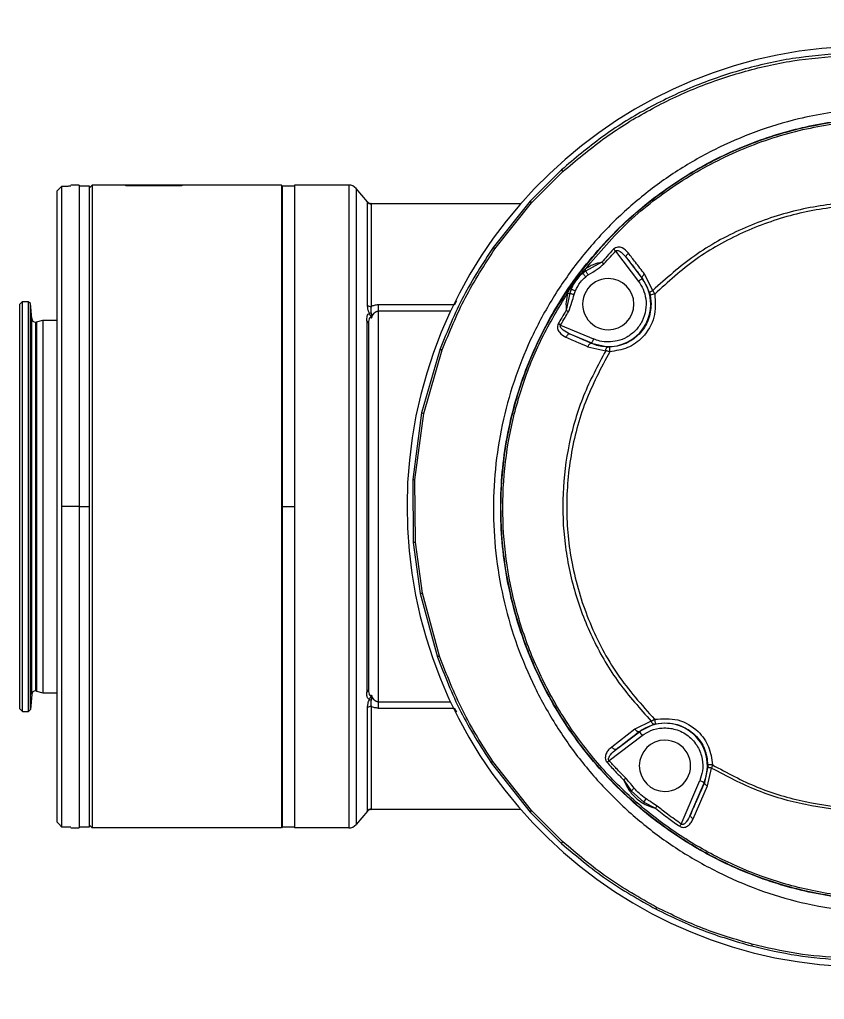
# Model space of a CAD drawing. Header units: millimetres. Extents: x -356 to 237, y 0 to 365.
# Drawn here: x 143.3 to 146.701, y 71.108 to 75.249 of the extents above; entities that cross this region are included whole.
import ezdxf

# ---------------------------------------------------------------- set-up
doc = ezdxf.new("R2010")
doc.units = ezdxf.units.MM

msp = doc.modelspace()

# ---------------------------------------------------------------- linework, layer by layer
at = {"color": 7, "linetype": 'Continuous', "lineweight": 25}
for p, q in [((145.5904, 74.6145), (145.4573, 74.4819)), ((145.4637, 74.4746), (145.596, 74.6066)), ((143.4772, 74.5445), (143.4654, 74.5327)), ((143.4654, 74.5327), (143.4772, 74.5445)), ((143.4772, 74.5445), (143.4772, 73.1914)), ((143.5008, 74.5445), (143.4772, 74.5445)), ((143.552, 74.5497), (143.5166, 74.5497)), ((143.552, 74.5497), (143.552, 73.1914)), ((143.5953, 74.5457), (143.552, 74.5457)), ((143.5953, 74.5379), (143.6071, 74.5497)), ((143.5953, 73.1914), (143.5953, 74.5457)), ((143.6071, 74.5497), (143.6071, 71.8331)), ((144.4064, 74.5497), (143.6071, 74.5497)), ((143.7489, 74.5484), (143.9851, 74.5484)), ((143.7489, 74.5461), (143.7489, 74.5484)), ((143.9851, 74.5461), (143.7489, 74.5461)), ((143.9851, 74.5484), (143.9851, 74.5461)), ((144.4064, 74.5497), (144.4064, 71.8331)), ((144.4103, 74.5457), (144.4064, 74.5497)), ((144.4615, 74.5457), (144.4103, 74.5457)), ((144.4103, 74.5457), (144.4103, 73.1914)), ((144.4615, 74.5497), (144.4615, 71.8331)), ((144.692, 74.5497), (144.4615, 74.5497)), ((144.692, 74.5497), (144.692, 71.8331)), ((144.7222, 74.5356), (144.7222, 71.8472)), ((144.7699, 74.4788), (144.7222, 74.5356)), ((143.4575, 74.524), (143.4654, 74.5327)), ((143.4575, 74.524), (143.4575, 71.8588)), ((144.7729, 74.4758), (144.7699, 74.4787)), ((144.7705, 74.0411), (144.7705, 74.4772)), ((144.785, 74.4717), (145.4185, 74.4717)), ((144.7856, 74.4702), (144.7856, 74.0365)), ((145.4171, 74.4702), (144.7856, 74.4702)), ((145.4573, 74.4819), (145.3015, 74.2865)), ((145.309, 74.2802), (145.4637, 74.4746)), ((145.8192, 74.2708), (145.9156, 74.1428)), ((145.7609, 74.2242), (145.692, 74.1864)), ((145.865, 74.2427), (145.9313, 74.1546)), ((145.6284, 74.1238), (145.6642, 74.1734)), ((145.6315, 74.1217), (145.6673, 74.1712)), ((145.6673, 74.1712), (145.69, 74.1947)), ((145.6803, 74.1775), (145.6684, 74.1669)), ((145.692, 74.1864), (145.6803, 74.1775)), ((145.976, 74.1044), (145.9413, 74.1737)), ((145.6163, 74.0925), (145.6315, 74.1217)), ((145.6361, 74.1221), (145.6308, 74.1103)), ((145.9313, 74.1546), (145.9323, 74.1553)), ((145.9323, 74.1553), (145.9631, 74.0935)), ((145.6249, 74.0933), (145.6102, 74.0206)), ((145.6308, 74.1103), (145.6249, 74.0933)), ((145.9652, 74.0852), (145.9693, 74.0466)), ((143.3001, 74.0457), (143.3079, 74.0536)), ((143.3001, 74.0457), (143.3001, 72.3371)), ((143.3082, 74.0536), (143.3079, 74.0536)), ((143.3119, 72.3253), (143.3119, 74.0573)), ((143.3119, 74.0573), (143.3371, 74.0573)), ((143.3371, 72.3253), (143.3371, 74.0573)), ((143.341, 74.0536), (143.3408, 74.0536)), ((143.3457, 74.0489), (143.341, 74.0536)), ((143.3457, 72.3339), (143.3457, 74.0489)), ((143.3513, 73.9853), (143.3457, 74.0489)), ((144.8158, 74.0435), (144.8158, 74.0172)), ((145.1342, 74.0435), (144.8158, 74.0435)), ((145.1377, 74.0435), (145.1486, 74.0616)), ((145.9675, 74.0466), (145.9693, 74.0466)), ((144.7869, 73.9881), (144.7789, 74.0069)), ((144.8158, 74.0172), (144.8158, 72.3656)), ((145.1216, 74.0172), (144.8158, 74.0172)), ((143.3513, 72.3975), (143.3513, 73.9853)), ((143.367, 73.9709), (143.367, 72.4119)), ((143.3711, 73.9715), (143.3984, 73.9788)), ((143.3711, 73.9715), (143.3711, 72.4113)), ((143.3984, 73.9788), (143.4575, 73.9788)), ((143.3984, 73.9788), (143.3984, 72.404)), ((144.7672, 73.9768), (144.7672, 72.406)), ((144.7764, 72.4214), (144.7764, 73.9614)), ((145.5867, 73.9583), (145.7255, 73.8994)), ((145.7178, 73.8813), (145.6264, 73.9201)), ((145.7174, 73.8803), (145.7178, 73.8813)), ((145.7849, 73.8653), (145.7174, 73.8803)), ((145.0775, 73.8576), (144.9992, 73.5868)), ((145.0086, 73.5845), (145.0864, 73.8538)), ((145.7013, 73.8668), (145.777, 73.8499)), ((144.9992, 73.5868), (144.9614, 73.3052)), ((144.971, 73.3045), (145.0086, 73.5845)), ((144.9614, 73.3052), (144.964, 73.0394)), ((144.9735, 73.0402), (144.971, 73.3045)), ((143.552, 73.1914), (143.4772, 73.1914)), ((143.4772, 73.1914), (143.4772, 71.8383)), ((143.552, 73.1914), (143.552, 71.8331)), ((143.552, 73.1914), (143.5953, 73.1914)), ((143.5953, 71.8371), (143.5953, 73.1914)), ((144.4103, 73.1914), (144.4103, 71.8371)), ((144.4103, 73.1914), (144.4615, 73.1914)), ((144.964, 73.0394), (144.9936, 72.8231)), ((145.0028, 72.8252), (144.9735, 73.0402)), ((144.9936, 72.8231), (145.0664, 72.5551)), ((145.075, 72.5587), (145.0028, 72.8252)), ((143.3513, 72.3975), (143.3457, 72.3339)), ((143.3711, 72.4113), (143.3984, 72.404)), ((143.3984, 72.404), (143.4575, 72.404)), ((144.7789, 72.3759), (144.7869, 72.3947)), ((144.7705, 71.9056), (144.7705, 72.3417)), ((144.7856, 72.3464), (144.7856, 71.9127)), ((144.8158, 72.3656), (144.8158, 72.3394)), ((144.8158, 72.3656), (145.1212, 72.3656)), ((143.3001, 72.3371), (143.3119, 72.3253)), ((143.3119, 72.3253), (143.3371, 72.3253)), ((143.3457, 72.3339), (143.3371, 72.3253)), ((144.8158, 72.3394), (145.1337, 72.3394)), ((145.148, 72.322), (145.1377, 72.3394)), ((145.9697, 72.2848), (145.9003, 72.2501)), ((145.9187, 72.2402), (145.9803, 72.2709)), ((145.9697, 72.2848), (145.9831, 72.292)), ((145.9878, 72.2728), (146.0275, 72.2772)), ((146.0275, 72.2754), (146.0275, 72.2772)), ((145.7912, 72.118), (145.9312, 72.2235)), ((145.9003, 72.2501), (145.8024, 72.1749)), ((145.8224, 72.1661), (145.9194, 72.2392)), ((145.9194, 72.2392), (145.9187, 72.2402)), ((145.2926, 72.1084), (145.4574, 71.8999)), ((145.4631, 71.9065), (145.2995, 72.1142)), ((146.2089, 72.0923), (146.194, 72.0251)), ((146.2282, 72.0996), (146.2248, 72.0862)), ((146.2078, 72.0107), (146.2248, 72.0862)), ((145.8536, 72.0352), (145.8848, 71.9898)), ((146.0966, 71.8496), (146.1746, 72.0333)), ((146.1928, 72.0256), (146.1346, 71.8886)), ((146.147, 71.8721), (146.2078, 72.0107)), ((146.194, 72.0251), (146.1928, 72.0256)), ((145.8848, 71.9898), (145.9382, 71.9421)), ((145.9382, 71.9421), (145.9479, 71.9561)), ((145.9382, 71.9421), (145.9871, 71.9161)), ((144.7699, 71.9041), (144.7222, 71.8472)), ((144.7699, 71.9042), (144.7729, 71.907)), ((145.4177, 71.9111), (144.785, 71.9111)), ((144.7856, 71.9127), (145.4163, 71.9127)), ((145.4574, 71.8999), (145.5898, 71.7679)), ((145.5947, 71.775), (145.4631, 71.9065)), ((143.4654, 71.8501), (143.4575, 71.8588)), ((143.4654, 71.8501), (143.4772, 71.8383)), ((143.4772, 71.8383), (143.4654, 71.8501)), ((143.5953, 71.845), (143.6071, 71.8331)), ((143.4772, 71.8383), (143.5008, 71.8383)), ((143.5166, 71.8331), (143.552, 71.8331)), ((143.552, 71.8371), (143.5953, 71.8371)), ((144.4064, 71.8331), (143.6071, 71.8331)), ((144.4103, 71.8371), (144.4064, 71.8331)), ((144.4103, 71.8371), (144.4615, 71.8371)), ((144.692, 71.8331), (144.4615, 71.8331))]:
    msp.add_line(p, q, dxfattribs=at)
at = {"color": 7, "linetype": 'Continuous', "lineweight": 25, "flags": 128}
for points in [[(145.865, 74.2427), (145.8641, 74.2445), (145.8638, 74.2467), (145.864, 74.2491), (145.8649, 74.2517), (145.8662, 74.2544), (145.8681, 74.2571), (145.8703, 74.2598), (145.873, 74.2622)], [(145.7609, 74.2242), (145.7619, 74.2233), (145.7629, 74.2224), (145.764, 74.2215), (145.7651, 74.2205), (145.7662, 74.2196), (145.7674, 74.2186), (145.7685, 74.2175), (145.7697, 74.2165)], [(145.6928, 74.1623), (145.6903, 74.1652), (145.688, 74.1681), (145.6859, 74.1707), (145.684, 74.173), (145.6824, 74.1749), (145.6813, 74.1763), (145.6805, 74.1772), (145.6803, 74.1775)], [(145.7035, 74.1706), (145.7014, 74.1735), (145.6994, 74.1763), (145.6975, 74.1789), (145.6958, 74.1812), (145.6944, 74.1832), (145.6932, 74.1848), (145.6924, 74.1858), (145.692, 74.1864)], [(145.9323, 74.1553), (145.9315, 74.1569), (145.9314, 74.1589), (145.9318, 74.1611), (145.9328, 74.1636), (145.9343, 74.1662), (145.9362, 74.1688), (145.9386, 74.1713), (145.9413, 74.1737)], [(145.9313, 74.1546), (145.931, 74.1544), (145.9301, 74.1537), (145.9286, 74.1526), (145.9266, 74.1511), (145.9243, 74.1493), (145.9216, 74.1473), (145.9187, 74.1451), (145.9156, 74.1428)], [(145.6249, 74.0933), (145.6256, 74.0931), (145.6269, 74.0926), (145.6288, 74.092), (145.6311, 74.0913), (145.6338, 74.0904), (145.6368, 74.0894), (145.6401, 74.0884), (145.6434, 74.0873)], [(145.6308, 74.1103), (145.6312, 74.1101), (145.6323, 74.1097), (145.634, 74.109), (145.6363, 74.108), (145.639, 74.1069), (145.6422, 74.1057), (145.6455, 74.1043), (145.6491, 74.1029)], [(145.9631, 74.0935), (145.9631, 74.0948), (145.9636, 74.0962), (145.9647, 74.0976), (145.9662, 74.0991), (145.9681, 74.1005), (145.9705, 74.1019), (145.9731, 74.1032), (145.976, 74.1044)], [(145.5867, 73.9583), (145.5853, 73.9591), (145.584, 73.9598), (145.5827, 73.9606), (145.5814, 73.9613), (145.5801, 73.962), (145.5789, 73.9627), (145.5777, 73.9634), (145.5766, 73.9641)], [(145.6264, 73.9201), (145.6244, 73.9205), (145.6222, 73.9203), (145.6198, 73.9194), (145.6174, 73.9179), (145.6151, 73.9158), (145.6129, 73.9133), (145.6109, 73.9104), (145.6091, 73.9071)], [(145.7174, 73.8803), (145.7156, 73.8806), (145.7135, 73.8803), (145.7114, 73.8793), (145.7092, 73.8778), (145.707, 73.8756), (145.7049, 73.873), (145.703, 73.8701), (145.7013, 73.8668)], [(145.7255, 73.8994), (145.724, 73.8959), (145.7226, 73.8925), (145.7212, 73.8894), (145.7201, 73.8867), (145.7191, 73.8844), (145.7184, 73.8827), (145.7179, 73.8817), (145.7178, 73.8813)], [(145.777, 73.8499), (145.7775, 73.8531), (145.7781, 73.856), (145.779, 73.8586), (145.7799, 73.8609), (145.7811, 73.8628), (145.7823, 73.8641), (145.7836, 73.865), (145.7849, 73.8653)], [(145.9803, 72.2709), (145.9791, 72.2709), (145.9778, 72.2715), (145.9764, 72.2727), (145.9749, 72.2743), (145.9735, 72.2764), (145.9721, 72.2789), (145.9708, 72.2817), (145.9697, 72.2848)], [(145.9187, 72.2402), (145.9171, 72.2395), (145.9152, 72.2394), (145.9129, 72.2399), (145.9105, 72.241), (145.9079, 72.2427), (145.9053, 72.2448), (145.9027, 72.2473), (145.9003, 72.2501)], [(145.8224, 72.1661), (145.8205, 72.1652), (145.8183, 72.1649), (145.8158, 72.1652), (145.8131, 72.1661), (145.8103, 72.1676), (145.8075, 72.1696), (145.8048, 72.1721), (145.8024, 72.1749)], [(146.2248, 72.0862), (146.2216, 72.0865), (146.2185, 72.087), (146.2158, 72.0877), (146.2134, 72.0885), (146.2115, 72.0893), (146.2101, 72.0903), (146.2092, 72.0913), (146.2089, 72.0923)], [(146.1746, 72.0333), (146.1781, 72.0318), (146.1815, 72.0304), (146.1846, 72.0291), (146.1873, 72.0279), (146.1896, 72.027), (146.1913, 72.0263), (146.1924, 72.0258), (146.1928, 72.0256)], [(146.194, 72.0251), (146.1938, 72.0236), (146.1942, 72.0219), (146.1953, 72.02), (146.1969, 72.0181), (146.199, 72.0161), (146.2016, 72.0142), (146.2046, 72.0124), (146.2078, 72.0107)], [(145.8976, 72.001), (145.8957, 71.9993), (145.8938, 71.9976), (145.8919, 71.996), (145.8902, 71.9945), (145.8886, 71.9931), (145.8871, 71.9918), (145.8859, 71.9907), (145.8848, 71.9898)], [(146.1346, 71.8886), (146.1342, 71.8867), (146.1344, 71.8846), (146.1353, 71.8824), (146.1367, 71.8801), (146.1386, 71.8779), (146.141, 71.8758), (146.1438, 71.8738), (146.147, 71.8721)]]:
    msp.add_lwpolyline(points, dxfattribs=at)
at = {"color": 7, "linetype": 'Continuous', "lineweight": 25}
for centre, radius, start, end in [((146.8831, 73.1909), 1.9456, 92.8562, 266.8609), ((145.6226, 74.6313), 0.0363, 207.4585, 222.8518), ((144.692, 74.5103), 0.0394, 40.0035, 89.9964), ((144.7856, 74.4899), 0.0197, 220.0339, 269.9953), ((145.4911, 74.5054), 0.0412, 214.809, 228.3893), ((145.3351, 74.3187), 0.0464, 223.8036, 235.8356), ((154.159, 83.0222), 12.0888, 226.32399, 226.37918), ((145.7879, 74.0466), 0.1695, 129.4278, 157.9377), ((145.6331, 74.1262), 0.0566, 52.8265, 56.605), ((145.6636, 74.1679), 0.00492, 348.0835, 42.097), ((145.6794, 74.1878), 0.0127, 353.8055, 33.1024), ((145.5956, 74.0705), 0.0626, 54.9353, 58.3452), ((145.6334, 74.1263), 0.00492, 247.3325, 302.8677), ((145.7879, 74.0466), 0.1083, 89.9991, 270.0009), ((145.7879, 74.0466), 0.1083, 270.0016, 89.9984), ((145.7879, 74.0466), 0.1796, 359.9991, 37.0002), ((145.6194, 74.1054), 0.0133, 256.6165, 294.2046), ((146.2716, 72.7474), 1.3724, 102.0917, 102.8995), ((144.785, 74.0612), 0.0247, 234.2895, 271.4762), ((145.7879, 74.0466), 0.1796, 246.9988, 0.0016), ((144.726, 74.1357), 0.1392, 292.3373, 295.4084), ((135.8401, 58.3372), 18.4776, 58.04259, 58.07873), ((143.367, 73.9867), 0.0157, 184.9754, 270.013), ((143.367, 73.9868), 0.0158, 270.0249, 284.9549), ((144.7569, 73.9601), 0.0196, 3.6553, 58.0949), ((145.113, 73.9269), 0.0778, 242.9095, 250.0663), ((146.0792, 73.8594), 0.2856, 178.805, 182.7531), ((145.0342, 73.7085), 0.1266, 253.956, 258.3356), ((145.0001, 73.8018), 0.4981, 265.5373, 266.6439), ((144.998, 72.7242), 0.317, 94.4316, 96.1574), ((145.0271, 72.6981), 0.1295, 100.8389, 105.029), ((145.0993, 72.488), 0.0748, 108.9711, 116.1178), ((143.367, 72.3961), 0.0157, 89.987, 175.0246), ((143.367, 72.3962), 0.0157, 74.9806, 90.0396), ((144.7569, 72.4227), 0.0196, 301.9051, 356.3447), ((144.785, 72.3216), 0.0247, 88.5291, 125.7052), ((144.7258, 72.2467), 0.1397, 64.5884, 67.6495), ((146.0275, 72.0958), 0.1796, 90.0005, 127.0004), ((146.2818, 72.3541), 0.305, 191.7446, 195.4565), ((146.0275, 72.0958), 0.1796, 337.0001, 90.0007), ((210.2925, 120.7386), 80.5983, 216.99474, 217.008732), ((146.0275, 72.0958), 0.1083, 90.0019, 269.9981), ((146.0275, 72.0958), 0.1083, 269.9994, 90.0006), ((145.323, 72.0791), 0.0422, 123.8591, 136.0855), ((148.2727, 69.317), 3.7421, 131.5386, 131.7159), ((146.5935, 52.7181), 19.385, 91.07979, 91.13698), ((148.3483, 69.5634), 3.5119, 135.0741, 135.2628), ((144.7856, 71.893), 0.0197, 90.0077, 139.9705), ((145.4867, 71.8801), 0.0354, 131.7916, 145.9884), ((174.5716, 49.053), 36.6033, 141.32752, 141.34559), ((144.692, 71.8725), 0.0394, 270.0036, 319.9965), ((61.6994, 129.2913), 102.0904, 325.75388, 325.760354), ((145.6168, 71.7545), 0.0302, 137.2874, 153.6082), ((146.014, 71.4859), 0.0247, 152.0541, 170.806), ((146.4142, 71.3367), 0.0202, 165.3726, 187.0335)]:
    msp.add_arc(centre, radius, start, end, dxfattribs=at)
for points, knots in [([(150.3792, 75.2492), (150.26, 75.2292), (150.0088, 75.1872), (149.6386, 75.131), (149.2541, 75.0756), (148.8757, 75.0232), (148.4895, 74.972), (148.1114, 74.9203), (147.7316, 74.8772), (147.3917, 74.8864), (147.0943, 74.8881), (146.8404, 74.874), (146.6108, 74.8393), (146.4096, 74.7778), (146.2355, 74.7024), (146.0704, 74.6078), (145.9172, 74.495), (145.7774, 74.3659), (145.6531, 74.222), (145.5457, 74.0655), (145.4566, 73.8979), (145.3864, 73.7214), (145.3365, 73.5378), (145.3073, 73.3498), (145.2994, 73.1599), (145.3123, 72.9704), (145.3461, 72.7837), (145.4002, 72.6016), (145.4744, 72.4263), (145.5672, 72.2602), (145.6777, 72.1056), (145.8042, 71.9642), (145.9455, 71.8377), (146.1002, 71.7274), (146.267, 71.635), (146.4426, 71.5619), (146.6322, 71.5069), (146.8331, 71.4775), (146.9873, 71.4657), (147.0868, 71.4609), (147.1326, 71.4591), (147.1795, 71.4578), (147.2276, 71.4568), (147.2768, 71.4562), (147.3272, 71.4559), (147.3627, 71.456), (147.4239, 71.4565), (147.5076, 71.4575), (147.6299, 71.4542), (147.7494, 71.4479), (147.8687, 71.4384), (147.9829, 71.4266), (148.0926, 71.4125), (148.1901, 71.4), (148.286, 71.3877), (148.3859, 71.375), (148.5029, 71.3601), (148.6064, 71.347), (148.6883, 71.3366), (148.7406, 71.3299), (148.7854, 71.3242), (148.8227, 71.3195), (148.8526, 71.3157), (148.9516, 71.303), (149.114, 71.2822), (149.3336, 71.2537), (149.5402, 71.2264), (149.7483, 71.1983), (149.9614, 71.1686), (150.1706, 71.1385), (150.305, 71.1182), (150.3697, 71.1084)], [0, 0, 0, 0, 0.029869, 0.06295, 0.09255, 0.125894, 0.157367, 0.188841, 0.220243, 0.251658, 0.272777, 0.293748, 0.314461, 0.329981, 0.345629, 0.361265, 0.376906, 0.392557, 0.408209, 0.423785, 0.439382, 0.455018, 0.470656, 0.486289, 0.501957, 0.51754, 0.53313, 0.548764, 0.564411, 0.580064, 0.595707, 0.611287, 0.626864, 0.642495, 0.65815, 0.673889, 0.689427, 0.706811, 0.723967, 0.727648, 0.731422, 0.73529, 0.739252, 0.743308, 0.747458, 0.751703, 0.752096, 0.762568, 0.7724, 0.782337, 0.792125, 0.801994, 0.810704, 0.819454, 0.826304, 0.8346, 0.844341, 0.855442, 0.860404, 0.864745, 0.868467, 0.871567, 0.874048, 0.875909, 0.896248, 0.914495, 0.930652, 0.947747, 0.966412, 0.98383, 1, 1, 1, 1]), ([(150.379, 71.1422), (150.2111, 71.1689), (149.8753, 71.2221), (149.3705, 71.2937), (148.8655, 71.3636), (148.3597, 71.4277), (147.8533, 71.5058), (147.4266, 71.5035), (147.0871, 71.5087), (146.8363, 71.5263), (146.5897, 71.5658), (146.3543, 71.6449), (146.1338, 71.7571), (145.9183, 71.9103), (145.7191, 72.1086), (145.5478, 72.3522), (145.4229, 72.6223), (145.3473, 72.9104), (145.3245, 73.207), (145.3551, 73.5033), (145.4382, 73.7887), (145.5714, 74.0552), (145.7494, 74.2933), (145.9556, 74.485), (146.1754, 74.6309), (146.4002, 74.7355), (146.6377, 74.8061), (146.8841, 74.8372), (147.1322, 74.8504), (147.4435, 74.8484), (147.8174, 74.8392), (148.2482, 74.8994), (148.6771, 74.9559), (149.1054, 75.0154), (149.5333, 75.0775), (149.9609, 75.1431), (150.2451, 75.1918), (150.3873, 75.2162)], [0, 0, 0, 0, 0.042375, 0.084737, 0.127086, 0.169425, 0.211887, 0.254538, 0.275563, 0.296512, 0.317184, 0.337604, 0.358158, 0.378642, 0.40326, 0.427843, 0.452494, 0.477036, 0.501708, 0.52622, 0.550901, 0.575404, 0.600085, 0.624603, 0.645193, 0.665611, 0.68619, 0.70667, 0.72735, 0.748108, 0.784272, 0.820359, 0.856269, 0.892185, 0.92811, 0.964051, 1, 1, 1, 1]), ([(145.6642, 74.1734), (145.7099, 74.2299), (145.8013, 74.3428), (145.965, 74.487), (146.1445, 74.6102), (146.3372, 74.7073), (146.5378, 74.7782), (146.7756, 74.8272), (147.0501, 74.8469), (147.3582, 74.8507), (147.6652, 74.837), (148.14, 74.8743), (148.7772, 74.9714), (149.5843, 75.0804), (150.1197, 75.1706), (150.3874, 75.2156)], [0, 0, 0, 0, 0.04389, 0.087726, 0.131378, 0.175257, 0.217887, 0.259665, 0.321744, 0.383991, 0.446007, 0.507425, 0.671599, 0.835844, 1, 1, 1, 1]), ([(146.7861, 75.1072), (146.7129, 75.1013), (146.5669, 75.0896), (146.3522, 75.0404), (146.1442, 74.9689), (145.9456, 74.873), (145.7583, 74.7564), (145.6462, 74.6617), (145.5904, 74.6145)], [0, 0, 0, 0, 0.166956, 0.332936, 0.499554, 0.66659, 0.833787, 1, 1, 1, 1]), ([(145.596, 74.6066), (145.6515, 74.6536), (145.7628, 74.7478), (145.9491, 74.8639), (146.1465, 74.9595), (146.3534, 75.0308), (146.5669, 75.0799), (146.7121, 75.0917), (146.7849, 75.0975)], [0, 0, 0, 0, 0.1661862, 0.3333928, 0.5004457, 0.6670774, 0.8331131, 1, 1, 1, 1]), ([(145.69, 74.1947), (145.7495, 74.2639), (145.8679, 74.4017), (146.0861, 74.5675), (146.3235, 74.6962), (146.5754, 74.7835), (146.8333, 74.8249), (147.0914, 74.8397), (147.3498, 74.8419), (147.6585, 74.8262), (148.0179, 74.854), (148.4236, 74.9123), (148.8301, 74.9662), (149.2362, 75.0236), (149.5065, 75.0642), (149.6417, 75.0845)], [0, 0, 0, 0, 0.0655281, 0.1306262, 0.1960224, 0.2595091, 0.3216141, 0.3835225, 0.4456582, 0.5076925, 0.6060846, 0.7045647, 0.803042, 0.9015182, 1, 1, 1, 1]), ([(143.5166, 74.5458), (143.5162, 74.5456), (143.5147, 74.545), (143.5114, 74.5449), (143.5066, 74.5445), (143.5029, 74.5445), (143.5008, 74.5445)], [0, 0, 0, 0, 0.081534, 0.296991, 0.614865, 1, 1, 1, 1]), ([(153.1568, 74.5436), (151.9416, 74.4841), (150.6396, 74.4204), (149.2508, 74.3529), (148.9904, 74.3402), (148.73, 74.3276), (148.4696, 74.3148), (148.2091, 74.303), (147.9494, 74.2875), (147.7144, 74.2858), (147.5084, 74.3254), (147.339, 74.3954), (147.1635, 74.4501), (146.9809, 74.4775), (146.7815, 74.4788), (146.5684, 74.4458), (146.351, 74.3697), (146.1478, 74.2581), (146.0334, 74.1557), (145.976, 74.1044)], [0, 0, 0, 0, 0.499397, 0.535067, 0.570737, 0.606407, 0.642076, 0.677745, 0.713416, 0.748936, 0.773882, 0.798848, 0.824034, 0.849154, 0.874344, 0.905632, 0.937131, 0.968506, 1, 1, 1, 1]), ([(153.1569, 74.5409), (151.9405, 74.4827), (150.2133, 74.4), (148.4083, 74.2986), (147.7351, 74.2734), (147.494, 74.3155), (147.2717, 74.4122), (147.0343, 74.4622), (146.7975, 74.4677), (146.5676, 74.4304), (146.3531, 74.3537), (146.153, 74.2422), (146.0404, 74.1403), (145.9841, 74.0893)], [0, 0, 0, 0, 0.50027, 0.710374, 0.743408, 0.776628, 0.809816, 0.842676, 0.875613, 0.906614, 0.937798, 0.968854, 1, 1, 1, 1]), ([(144.7705, 74.4772), (144.7705, 74.4775), (144.7704, 74.4781), (144.77, 74.4785), (144.7699, 74.4788)], [0, 0, 0, 0, 0.521474, 1, 1, 1, 1]), ([(144.7699, 74.4788), (144.7709, 74.4777), (144.7728, 74.4756), (144.7766, 74.4734), (144.7807, 74.472), (144.7836, 74.4718), (144.785, 74.4717)], [0, 0, 0, 0, 0.247026, 0.499935, 0.753041, 1, 1, 1, 1]), ([(144.7856, 74.4702), (144.7856, 74.4705), (144.7855, 74.471), (144.7851, 74.4715), (144.785, 74.4717)], [0, 0, 0, 0, 0.523994, 1, 1, 1, 1]), ([(145.3015, 74.2865), (145.2574, 74.2186), (145.1692, 74.0827), (145.1081, 73.9327), (145.0775, 73.8576)], [0, 0, 0, 0, 0.499944, 1, 1, 1, 1]), ([(145.873, 74.2622), (145.8649, 74.2709), (145.8526, 74.284), (145.8313, 74.2885), (145.8186, 74.2855), (145.8134, 74.2811), (145.8107, 74.2788)], [0, 0, 0, 0, 0.475063, 0.722577, 0.85755, 1, 1, 1, 1]), ([(145.0864, 73.8538), (145.1168, 73.9284), (145.1775, 74.0776), (145.2651, 74.2127), (145.309, 74.2802)], [0, 0, 0, 0, 0.500048, 1, 1, 1, 1]), ([(145.8107, 74.2788), (145.8013, 74.2688), (145.7844, 74.2508), (145.7681, 74.2323), (145.7609, 74.2242)], [0, 0, 0, 0, 0.5600035, 1, 1, 1, 1]), ([(145.7697, 74.2165), (145.7788, 74.2268), (145.795, 74.2452), (145.8118, 74.263), (145.8192, 74.2708)], [0, 0, 0, 0, 0.559996, 1, 1, 1, 1]), ([(145.8192, 74.2708), (145.8197, 74.2714), (145.8208, 74.2727), (145.8233, 74.2738), (145.8262, 74.2741), (145.8329, 74.2729), (145.8477, 74.2635), (145.8579, 74.2513), (145.865, 74.2427)], [0, 0, 0, 0, 0.042929, 0.085806, 0.133205, 0.188717, 0.43312, 1, 1, 1, 1]), ([(145.9413, 74.1737), (145.9284, 74.1904), (145.9056, 74.22), (145.8829, 74.2494), (145.873, 74.2622)], [0, 0, 0, 0, 0.56648, 1, 1, 1, 1]), ([(145.7609, 74.2242), (145.7485, 74.2212), (145.7234, 74.2151), (145.7013, 74.2016), (145.69, 74.1947)], [0, 0, 0, 0, 0.491856, 1, 1, 1, 1]), ([(145.7035, 74.1706), (145.7164, 74.1784), (145.7394, 74.1924), (145.7605, 74.2092), (145.7697, 74.2165)], [0, 0, 0, 0, 0.561247, 1, 1, 1, 1]), ([(145.865, 74.2427), (145.8774, 74.2266), (145.8999, 74.1975), (145.9223, 74.1683), (145.9323, 74.1553)], [0, 0, 0, 0, 0.553489, 1, 1, 1, 1]), ([(145.6684, 74.1669), (145.6621, 74.1601), (145.6495, 74.1466), (145.6406, 74.1303), (145.6361, 74.1221)], [0, 0, 0, 0, 0.5, 1, 1, 1, 1]), ([(145.6491, 74.1029), (145.6552, 74.1155), (145.6663, 74.1379), (145.6847, 74.1549), (145.6928, 74.1623)], [0, 0, 0, 0, 0.560004, 1, 1, 1, 1]), ([(145.6928, 74.1623), (145.6947, 74.1639), (145.6982, 74.1667), (145.7019, 74.1694), (145.7035, 74.1706)], [0, 0, 0, 0, 0.560039, 1, 1, 1, 1]), ([(150.3791, 71.1428), (150.2155, 71.1688), (149.8883, 71.2209), (149.3964, 71.2911), (148.9041, 71.3595), (148.4114, 71.422), (147.9201, 71.498), (147.4219, 71.5092), (147.0167, 71.5102), (146.7048, 71.5453), (146.49, 71.5972), (146.2841, 71.6789), (146.0906, 71.7872), (145.9132, 71.9197), (145.7551, 72.0751), (145.6184, 72.2495), (145.5064, 72.4405), (145.4204, 72.6449), (145.3623, 72.8586), (145.3332, 73.0784), (145.3335, 73.3), (145.3637, 73.5194), (145.4235, 73.7328), (145.5094, 73.9373), (145.5888, 74.0617), (145.6284, 74.1238)], [0, 0, 0, 0, 0.070859, 0.141714, 0.212571, 0.283434, 0.354221, 0.424943, 0.496282, 0.527473, 0.558963, 0.59053, 0.621913, 0.653558, 0.684974, 0.716457, 0.748048, 0.779424, 0.811059, 0.84249, 0.873969, 0.90557, 0.936936, 0.968566, 1, 1, 1, 1]), ([(145.9156, 74.1428), (145.9226, 74.1321), (145.9374, 74.1093), (145.9485, 74.0674), (145.9482, 74.0207), (145.9333, 73.9741), (145.905, 73.9341), (145.8679, 73.9058), (145.8278, 73.8895), (145.8007, 73.8876), (145.7879, 73.8867)], [0, 0, 0, 0, 0.1080234, 0.2293833, 0.361599, 0.5000034, 0.6384085, 0.770624, 0.8919772, 1, 1, 1, 1]), ([(150.3808, 71.15), (150.2179, 71.1761), (149.8921, 71.2284), (149.4024, 71.2986), (148.9123, 71.3671), (148.4218, 71.4297), (147.9325, 71.5056), (147.4365, 71.5191), (147.0333, 71.5171), (146.7234, 71.5501), (146.5099, 71.5989), (146.3051, 71.6776), (146.1121, 71.7826), (145.9346, 71.9116), (145.776, 72.0634), (145.6383, 72.2343), (145.5245, 72.4219), (145.4363, 72.6231), (145.3754, 72.8339), (145.343, 73.0511), (145.3395, 73.2707), (145.3654, 73.4886), (145.4209, 73.7011), (145.502, 73.9053), (145.5783, 74.0302), (145.6163, 74.0925)], [0, 0, 0, 0, 0.071044, 0.142072, 0.213095, 0.284119, 0.355112, 0.426041, 0.497495, 0.528658, 0.56003, 0.591545, 0.622841, 0.654391, 0.685746, 0.717118, 0.748653, 0.77995, 0.811482, 0.84287, 0.874236, 0.90579, 0.937086, 0.968598, 1, 1, 1, 1]), ([(145.6163, 74.0925), (145.6135, 74.0805), (145.6079, 74.0568), (145.6095, 74.0325), (145.6102, 74.0206)], [0, 0, 0, 0, 0.507994, 1, 1, 1, 1]), ([(145.6201, 74.0144), (145.6251, 74.0278), (145.6341, 74.0517), (145.6406, 74.0764), (145.6434, 74.0873)], [0, 0, 0, 0, 0.558777, 1, 1, 1, 1]), ([(145.6434, 74.0873), (145.6444, 74.0902), (145.6461, 74.0955), (145.6482, 74.1006), (145.6491, 74.1029)], [0, 0, 0, 0, 0.560002, 1, 1, 1, 1]), ([(145.9841, 74.0893), (145.9864, 74.0561), (145.9912, 73.9897), (145.9411, 73.9077), (145.8712, 73.8569), (145.8197, 73.8494), (145.7939, 73.8457)], [0, 0, 0, 0, 0.279844, 0.559327, 0.779582, 1, 1, 1, 1]), ([(145.9631, 74.0935), (145.9635, 74.092), (145.9643, 74.0892), (145.9649, 74.0864), (145.9652, 74.0852)], [0, 0, 0, 0, 0.550552, 1, 1, 1, 1]), ([(145.976, 74.1044), (145.9774, 74.102), (145.9801, 74.097), (145.9827, 74.0919), (145.9841, 74.0893)], [0, 0, 0, 0, 0.4936154, 1, 1, 1, 1]), ([(143.3119, 74.0573), (143.3112, 74.0566), (143.3099, 74.0554), (143.3087, 74.0542), (143.3082, 74.0536)], [0, 0, 0, 0, 0.5599621, 1, 1, 1, 1]), ([(143.3408, 74.0536), (143.3401, 74.0543), (143.3389, 74.0555), (143.3376, 74.0568), (143.3371, 74.0573)], [0, 0, 0, 0, 0.56012, 1, 1, 1, 1]), ([(144.7789, 74.0069), (144.7775, 74.0101), (144.7746, 74.0166), (144.7714, 74.028), (144.7709, 74.0363), (144.7705, 74.0411)], [0, 0, 0, 0, 0.2971481, 0.5972564, 1, 1, 1, 1]), ([(144.8158, 74.0435), (144.8099, 74.0431), (144.7994, 74.0424), (144.7898, 74.0382), (144.7856, 74.0365)], [0, 0, 0, 0, 0.566926, 1, 1, 1, 1]), ([(145.9693, 74.0466), (145.9668, 74.0239), (145.9617, 73.9774), (145.9234, 73.9202), (145.8777, 73.8865), (145.834, 73.8693), (145.8076, 73.8667), (145.7936, 73.8653)], [0, 0, 0, 0, 0.2435065, 0.4991366, 0.714957, 0.84893, 1, 1, 1, 1]), ([(144.7672, 73.9768), (144.7674, 73.9833), (144.7677, 73.9926), (144.7721, 74.0043), (144.7768, 74.0061), (144.7789, 74.0069)], [0, 0, 0, 0, 0.573737, 0.81583, 1, 1, 1, 1]), ([(144.7856, 74.0365), (144.7849, 74.0323), (144.7837, 74.0258), (144.784, 74.0168), (144.7851, 74.0122), (144.7857, 74.0099)], [0, 0, 0, 0, 0.474739, 0.73524, 1, 1, 1, 1]), ([(144.7857, 74.0099), (144.7865, 74.0066), (144.7883, 73.9994), (144.7874, 73.9921), (144.7869, 73.9881)], [0, 0, 0, 0, 0.4659361, 1, 1, 1, 1]), ([(144.7869, 73.9881), (144.7902, 73.9955), (144.795, 74.006), (144.8052, 74.0145), (144.8114, 74.0169), (144.8143, 74.0171), (144.8158, 74.0172)], [0, 0, 0, 0, 0.549196, 0.792453, 0.898818, 1, 1, 1, 1]), ([(145.6102, 74.0206), (145.6038, 74.0101), (145.5923, 73.9914), (145.5814, 73.9724), (145.5766, 73.9641)], [0, 0, 0, 0, 0.560017, 1, 1, 1, 1]), ([(145.5867, 73.9583), (145.5928, 73.9689), (145.6036, 73.9877), (145.6151, 74.0063), (145.6201, 74.0144)], [0, 0, 0, 0, 0.559999, 1, 1, 1, 1]), ([(144.7764, 73.9614), (144.7764, 73.9694), (144.7763, 73.9788), (144.7794, 73.9882), (144.7808, 73.99), (144.7819, 73.9907), (144.7831, 73.9909), (144.785, 73.9902), (144.7861, 73.989), (144.7869, 73.9881)], [0, 0, 0, 0, 0.6534685, 0.7648754, 0.8047817, 0.8375525, 0.8683475, 0.9031299, 1, 1, 1, 1]), ([(145.5766, 73.9641), (145.5752, 73.9608), (145.5724, 73.9545), (145.5732, 73.9413), (145.583, 73.9218), (145.5988, 73.9129), (145.6091, 73.9071)], [0, 0, 0, 0, 0.1428571, 0.2781776, 0.5275648, 1, 1, 1, 1]), ([(145.6264, 73.9201), (145.6164, 73.9249), (145.6019, 73.9319), (145.589, 73.9441), (145.5859, 73.9504), (145.5852, 73.9534), (145.5854, 73.9561), (145.5863, 73.9576), (145.5867, 73.9583)], [0, 0, 0, 0, 0.560883, 0.808455, 0.865936, 0.914834, 0.958157, 1, 1, 1, 1]), ([(145.7174, 73.8803), (145.7002, 73.8878), (145.6699, 73.901), (145.6396, 73.9143), (145.6264, 73.9201)], [0, 0, 0, 0, 0.565849, 1, 1, 1, 1]), ([(145.6091, 73.9071), (145.6261, 73.8997), (145.6568, 73.8862), (145.6876, 73.8728), (145.7013, 73.8668)], [0, 0, 0, 0, 0.554171, 1, 1, 1, 1]), ([(145.7879, 73.8867), (145.7759, 73.8874), (145.7544, 73.8886), (145.7343, 73.8961), (145.7255, 73.8994)], [0, 0, 0, 0, 0.560037, 1, 1, 1, 1]), ([(145.777, 73.8499), (145.7437, 73.7873), (145.6773, 73.6624), (145.6175, 73.4574), (145.591, 73.2463), (145.5994, 73.0331), (145.6429, 72.8244), (145.7202, 72.6263), (145.8275, 72.4421), (145.9223, 72.3372), (145.9697, 72.2848)], [0, 0, 0, 0, 0.1252, 0.249772, 0.375175, 0.500258, 0.625384, 0.750561, 0.875182, 1, 1, 1, 1]), ([(145.7939, 73.8457), (145.757, 73.7759), (145.6835, 73.6368), (145.6234, 73.4065), (145.6051, 73.1703), (145.6312, 72.9301), (145.7037, 72.697), (145.8192, 72.4765), (145.9285, 72.3535), (145.9831, 72.292)], [0, 0, 0, 0, 0.140189, 0.279776, 0.420671, 0.560527, 0.707586, 0.853752, 1, 1, 1, 1]), ([(145.7939, 73.8457), (145.791, 73.8463), (145.7854, 73.8477), (145.7798, 73.8492), (145.777, 73.8499)], [0, 0, 0, 0, 0.506318, 1, 1, 1, 1]), ([(145.7936, 73.8653), (145.792, 73.8653), (145.789, 73.8652), (145.7861, 73.8653), (145.7849, 73.8653)], [0, 0, 0, 0, 0.569453, 1, 1, 1, 1]), ([(145.0664, 72.5551), (145.0968, 72.477), (145.1575, 72.3206), (145.2476, 72.1791), (145.2926, 72.1084)], [0, 0, 0, 0, 0.500062, 1, 1, 1, 1]), ([(145.2995, 72.1142), (145.2548, 72.1846), (145.1654, 72.3254), (145.1051, 72.4809), (145.075, 72.5587)], [0, 0, 0, 0, 0.4999808, 1, 1, 1, 1]), ([(144.7789, 72.3759), (144.7766, 72.3769), (144.7713, 72.3791), (144.7678, 72.3912), (144.7674, 72.4002), (144.7672, 72.406)], [0, 0, 0, 0, 0.207496, 0.479993, 1, 1, 1, 1]), ([(144.7869, 72.3947), (144.7861, 72.3938), (144.785, 72.3926), (144.7831, 72.392), (144.7819, 72.3921), (144.7808, 72.3928), (144.7794, 72.3946), (144.7763, 72.404), (144.7764, 72.4134), (144.7764, 72.4214)], [0, 0, 0, 0, 0.0968861, 0.1316669, 0.1624604, 0.1952296, 0.235159, 0.3465307, 1, 1, 1, 1]), ([(144.7869, 72.3947), (144.7874, 72.3908), (144.7883, 72.3834), (144.7865, 72.3762), (144.7857, 72.3729)], [0, 0, 0, 0, 0.534194, 1, 1, 1, 1]), ([(144.8158, 72.3656), (144.8143, 72.3657), (144.8114, 72.3659), (144.8052, 72.3683), (144.795, 72.3768), (144.7902, 72.3874), (144.7869, 72.3947)], [0, 0, 0, 0, 0.101177, 0.207539, 0.450791, 1, 1, 1, 1]), ([(144.7705, 72.3417), (144.771, 72.3472), (144.7716, 72.3559), (144.775, 72.3673), (144.7776, 72.373), (144.7789, 72.3759)], [0, 0, 0, 0, 0.462454, 0.735585, 1, 1, 1, 1]), ([(144.7857, 72.3729), (144.7852, 72.3706), (144.784, 72.366), (144.7837, 72.357), (144.7849, 72.3506), (144.7856, 72.3464)], [0, 0, 0, 0, 0.263394, 0.523991, 1, 1, 1, 1]), ([(144.8158, 72.3394), (144.8106, 72.3397), (144.8001, 72.3403), (144.7904, 72.3443), (144.7856, 72.3464)], [0, 0, 0, 0, 0.501042, 1, 1, 1, 1]), ([(145.9803, 72.2709), (145.9817, 72.2713), (145.9842, 72.2719), (145.9866, 72.2725), (145.9878, 72.2728)], [0, 0, 0, 0, 0.551867, 1, 1, 1, 1]), ([(145.9831, 72.292), (146.0167, 72.2945), (146.0838, 72.2997), (146.1666, 72.249), (146.2177, 72.178), (146.2247, 72.1258), (146.2282, 72.0996)], [0, 0, 0, 0, 0.279515, 0.558852, 0.7791, 1, 1, 1, 1]), ([(146.0275, 72.2772), (146.0418, 72.2762), (146.0687, 72.2744), (146.1131, 72.2581), (146.1599, 72.2255), (146.1999, 72.1688), (146.2059, 72.122), (146.2089, 72.0992)], [0, 0, 0, 0, 0.152755, 0.287238, 0.500589, 0.756825, 1, 1, 1, 1]), ([(145.8224, 72.1661), (145.8401, 72.1797), (145.8722, 72.2045), (145.9043, 72.2291), (145.9187, 72.2402)], [0, 0, 0, 0, 0.552072, 1, 1, 1, 1]), ([(145.9312, 72.2235), (145.9432, 72.2311), (145.9691, 72.2477), (146.0185, 72.2582), (146.0746, 72.2524), (146.1283, 72.2248), (146.168, 72.1794), (146.1873, 72.1264), (146.1889, 72.0759), (146.1791, 72.0467), (146.1746, 72.0333)], [0, 0, 0, 0, 0.101242, 0.22039, 0.355395, 0.500002, 0.644597, 0.779608, 0.898756, 1, 1, 1, 1]), ([(145.8024, 72.1749), (145.7978, 72.171), (145.7887, 72.1631), (145.7803, 72.1503), (145.7761, 72.1388), (145.775, 72.1291), (145.7764, 72.1208), (145.7793, 72.1145), (145.7815, 72.1117), (145.7826, 72.1103)], [0, 0, 0, 0, 0.238106, 0.476893, 0.599183, 0.725449, 0.859071, 0.92901, 1, 1, 1, 1]), ([(145.7912, 72.118), (145.7907, 72.1186), (145.7896, 72.12), (145.7889, 72.1227), (145.789, 72.1258), (145.7908, 72.1329), (145.8007, 72.1481), (145.8135, 72.1587), (145.8224, 72.1661)], [0, 0, 0, 0, 0.040741, 0.083881, 0.133352, 0.191803, 0.439317, 1, 1, 1, 1]), ([(145.7826, 72.1103), (145.7955, 72.096), (145.8186, 72.0704), (145.8429, 72.046), (145.8536, 72.0352)], [0, 0, 0, 0, 0.559992, 1, 1, 1, 1]), ([(145.8617, 72.0435), (145.8483, 72.0571), (145.8242, 72.0814), (145.8013, 72.1068), (145.7912, 72.118)], [0, 0, 0, 0, 0.559976, 1, 1, 1, 1]), ([(146.2089, 72.0992), (146.2089, 72.0986), (146.2089, 72.0974), (146.2089, 72.0963), (146.2089, 72.0958)], [0, 0, 0, 0, 0.562368, 1, 1, 1, 1]), ([(146.2089, 72.0958), (146.2089, 72.0951), (146.2089, 72.094), (146.2089, 72.0928), (146.2089, 72.0923)], [0, 0, 0, 0, 0.563288, 1, 1, 1, 1]), ([(146.2248, 72.0862), (146.288, 72.0527), (146.4138, 71.9859), (146.6205, 71.9275), (146.8323, 71.9011), (147.0432, 71.9115), (147.2487, 71.9526), (147.4375, 72.0354), (147.6368, 72.0885), (147.8437, 72.1077), (148.0526, 72.0916), (148.2636, 72.0814), (148.7917, 72.0522), (150.4228, 71.9636), (151.9835, 71.8771), (153.157, 71.8121)], [0, 0, 0, 0, 0.030591, 0.060931, 0.091469, 0.121763, 0.15112, 0.180718, 0.209853, 0.2392, 0.269325, 0.299559, 0.329793, 0.49608, 1, 1, 1, 1]), ([(146.2282, 72.0996), (146.2903, 72.066), (146.4146, 71.9987), (146.6193, 71.9392), (146.8296, 71.9118), (147.0241, 71.9198), (147.1981, 71.9515), (147.3497, 72.0023), (147.5145, 72.0683), (147.6681, 72.0973), (147.7831, 72.1066), (147.8316, 72.1077), (147.8525, 72.1078), (147.8633, 72.1077), (147.8709, 72.1077), (147.8777, 72.1075), (147.8886, 72.1069), (147.928, 72.1049), (148.0111, 72.1003), (148.1509, 72.0927), (148.3218, 72.0833), (148.5157, 72.0725), (148.7248, 72.0609), (148.8995, 72.0511), (149.0307, 72.0438), (149.1094, 72.0394), (149.1906, 72.0349), (149.2745, 72.0302), (149.3609, 72.0254), (149.45, 72.0204), (149.5416, 72.0153), (149.7806, 72.0019), (150.1562, 71.981), (150.5425, 71.9594), (150.7933, 71.9455), (150.9178, 71.9385), (151.0402, 71.9317), (151.1606, 71.925), (151.279, 71.9185), (151.4423, 71.9094), (151.6674, 71.8969), (151.9711, 71.8799), (152.3233, 71.8602), (152.724, 71.8378), (153.0073, 71.8219), (153.157, 71.8134)], [0, 0, 0, 0, 0.030222, 0.060476, 0.090782, 0.120869, 0.143555, 0.16643, 0.189347, 0.219578, 0.232957, 0.23884, 0.240381, 0.241923, 0.243466, 0.243635, 0.244859, 0.248167, 0.260531, 0.280557, 0.308246, 0.333916, 0.36386, 0.398075, 0.408971, 0.420238, 0.431876, 0.443885, 0.456265, 0.469015, 0.482137, 0.495629, 0.571676, 0.643495, 0.661607, 0.679428, 0.696958, 0.7142, 0.73115, 0.747811, 0.784364, 0.827859, 0.878297, 0.935677, 1, 1, 1, 1]), ([(145.8536, 72.0352), (145.86, 72.0213), (145.8729, 71.9929), (145.9046, 71.9579), (145.943, 71.9305), (145.9725, 71.9209), (145.9871, 71.9161)], [0, 0, 0, 0, 0.247212, 0.500611, 0.753993, 1, 1, 1, 1]), ([(145.8976, 72.001), (145.8911, 72.0091), (145.8794, 72.0234), (145.8671, 72.0373), (145.8617, 72.0435)], [0, 0, 0, 0, 0.559989, 1, 1, 1, 1]), ([(146.194, 72.0251), (146.1828, 71.9992), (146.163, 71.9536), (146.1431, 71.9082), (146.1346, 71.8886)], [0, 0, 0, 0, 0.569467, 1, 1, 1, 1]), ([(145.9479, 71.9561), (145.9378, 71.9636), (145.9196, 71.977), (145.9043, 71.9937), (145.8976, 72.001)], [0, 0, 0, 0, 0.559131, 1, 1, 1, 1]), ([(145.9943, 71.9252), (145.9857, 71.931), (145.9704, 71.9415), (145.9548, 71.9516), (145.9479, 71.9561)], [0, 0, 0, 0, 0.55992, 1, 1, 1, 1]), ([(144.785, 71.9111), (144.7836, 71.911), (144.7807, 71.9108), (144.7766, 71.9094), (144.7728, 71.9072), (144.7709, 71.9051), (144.7699, 71.9041)], [0, 0, 0, 0, 0.246941, 0.500038, 0.752937, 1, 1, 1, 1]), ([(144.7699, 71.9041), (144.7701, 71.9043), (144.7704, 71.9048), (144.7705, 71.9054), (144.7705, 71.9056)], [0, 0, 0, 0, 0.595388, 1, 1, 1, 1]), ([(144.785, 71.9111), (144.7852, 71.9114), (144.7855, 71.9118), (144.7856, 71.9124), (144.7856, 71.9127)], [0, 0, 0, 0, 0.592796, 1, 1, 1, 1]), ([(145.9871, 71.9161), (146.0059, 71.9014), (146.0396, 71.8751), (146.0747, 71.8507), (146.0901, 71.84)], [0, 0, 0, 0, 0.559976, 1, 1, 1, 1]), ([(146.0966, 71.8496), (146.0771, 71.8631), (146.0423, 71.8874), (146.009, 71.9136), (145.9943, 71.9252)], [0, 0, 0, 0, 0.559984, 1, 1, 1, 1]), ([(146.1346, 71.8886), (146.1297, 71.8783), (146.1227, 71.8637), (146.1106, 71.8505), (146.1042, 71.8477), (146.1013, 71.8473), (146.0987, 71.8479), (146.0973, 71.849), (146.0966, 71.8496)], [0, 0, 0, 0, 0.567775, 0.8129, 0.867674, 0.914245, 0.956643, 1, 1, 1, 1]), ([(146.0901, 71.84), (146.0917, 71.8391), (146.0947, 71.8373), (146.1013, 71.8353), (146.1096, 71.8352), (146.1187, 71.8383), (146.1288, 71.8449), (146.139, 71.8561), (146.1443, 71.8668), (146.147, 71.8721)], [0, 0, 0, 0, 0.0717201, 0.1416076, 0.275074, 0.4006324, 0.5228188, 0.7605266, 1, 1, 1, 1]), ([(143.5008, 71.8383), (143.5029, 71.8383), (143.5066, 71.8383), (143.5114, 71.8379), (143.5147, 71.8378), (143.5162, 71.8372), (143.5166, 71.837)], [0, 0, 0, 0, 0.384541, 0.702414, 0.918163, 1, 1, 1, 1]), ([(145.5898, 71.7679), (145.652, 71.7152), (145.7765, 71.6097), (145.9186, 71.5298), (145.9897, 71.4898)], [0, 0, 0, 0, 0.500062, 1, 1, 1, 1]), ([(145.9923, 71.4974), (145.9216, 71.5373), (145.7802, 71.6172), (145.6565, 71.7224), (145.5947, 71.775)], [0, 0, 0, 0, 0.500048, 1, 1, 1, 1]), ([(145.9897, 71.4898), (146.0549, 71.4581), (146.1853, 71.3948), (146.3246, 71.3544), (146.3942, 71.3342)], [0, 0, 0, 0, 0.500092, 1, 1, 1, 1]), ([(146.3947, 71.3418), (146.3254, 71.362), (146.1868, 71.4024), (146.0571, 71.4658), (145.9923, 71.4974)], [0, 0, 0, 0, 0.499915, 1, 1, 1, 1]), ([(146.3942, 71.3342), (146.4575, 71.3195), (146.5844, 71.29), (146.7143, 71.2801), (146.7794, 71.2752)], [0, 0, 0, 0, 0.499277, 1, 1, 1, 1]), ([(146.7783, 71.2824), (146.7135, 71.2874), (146.5841, 71.2974), (146.4578, 71.327), (146.3947, 71.3418)], [0, 0, 0, 0, 0.500586, 1, 1, 1, 1])]:
    msp.add_open_spline(points, degree=3, knots=knots, dxfattribs=at)

doc.saveas('drawing.dxf')
